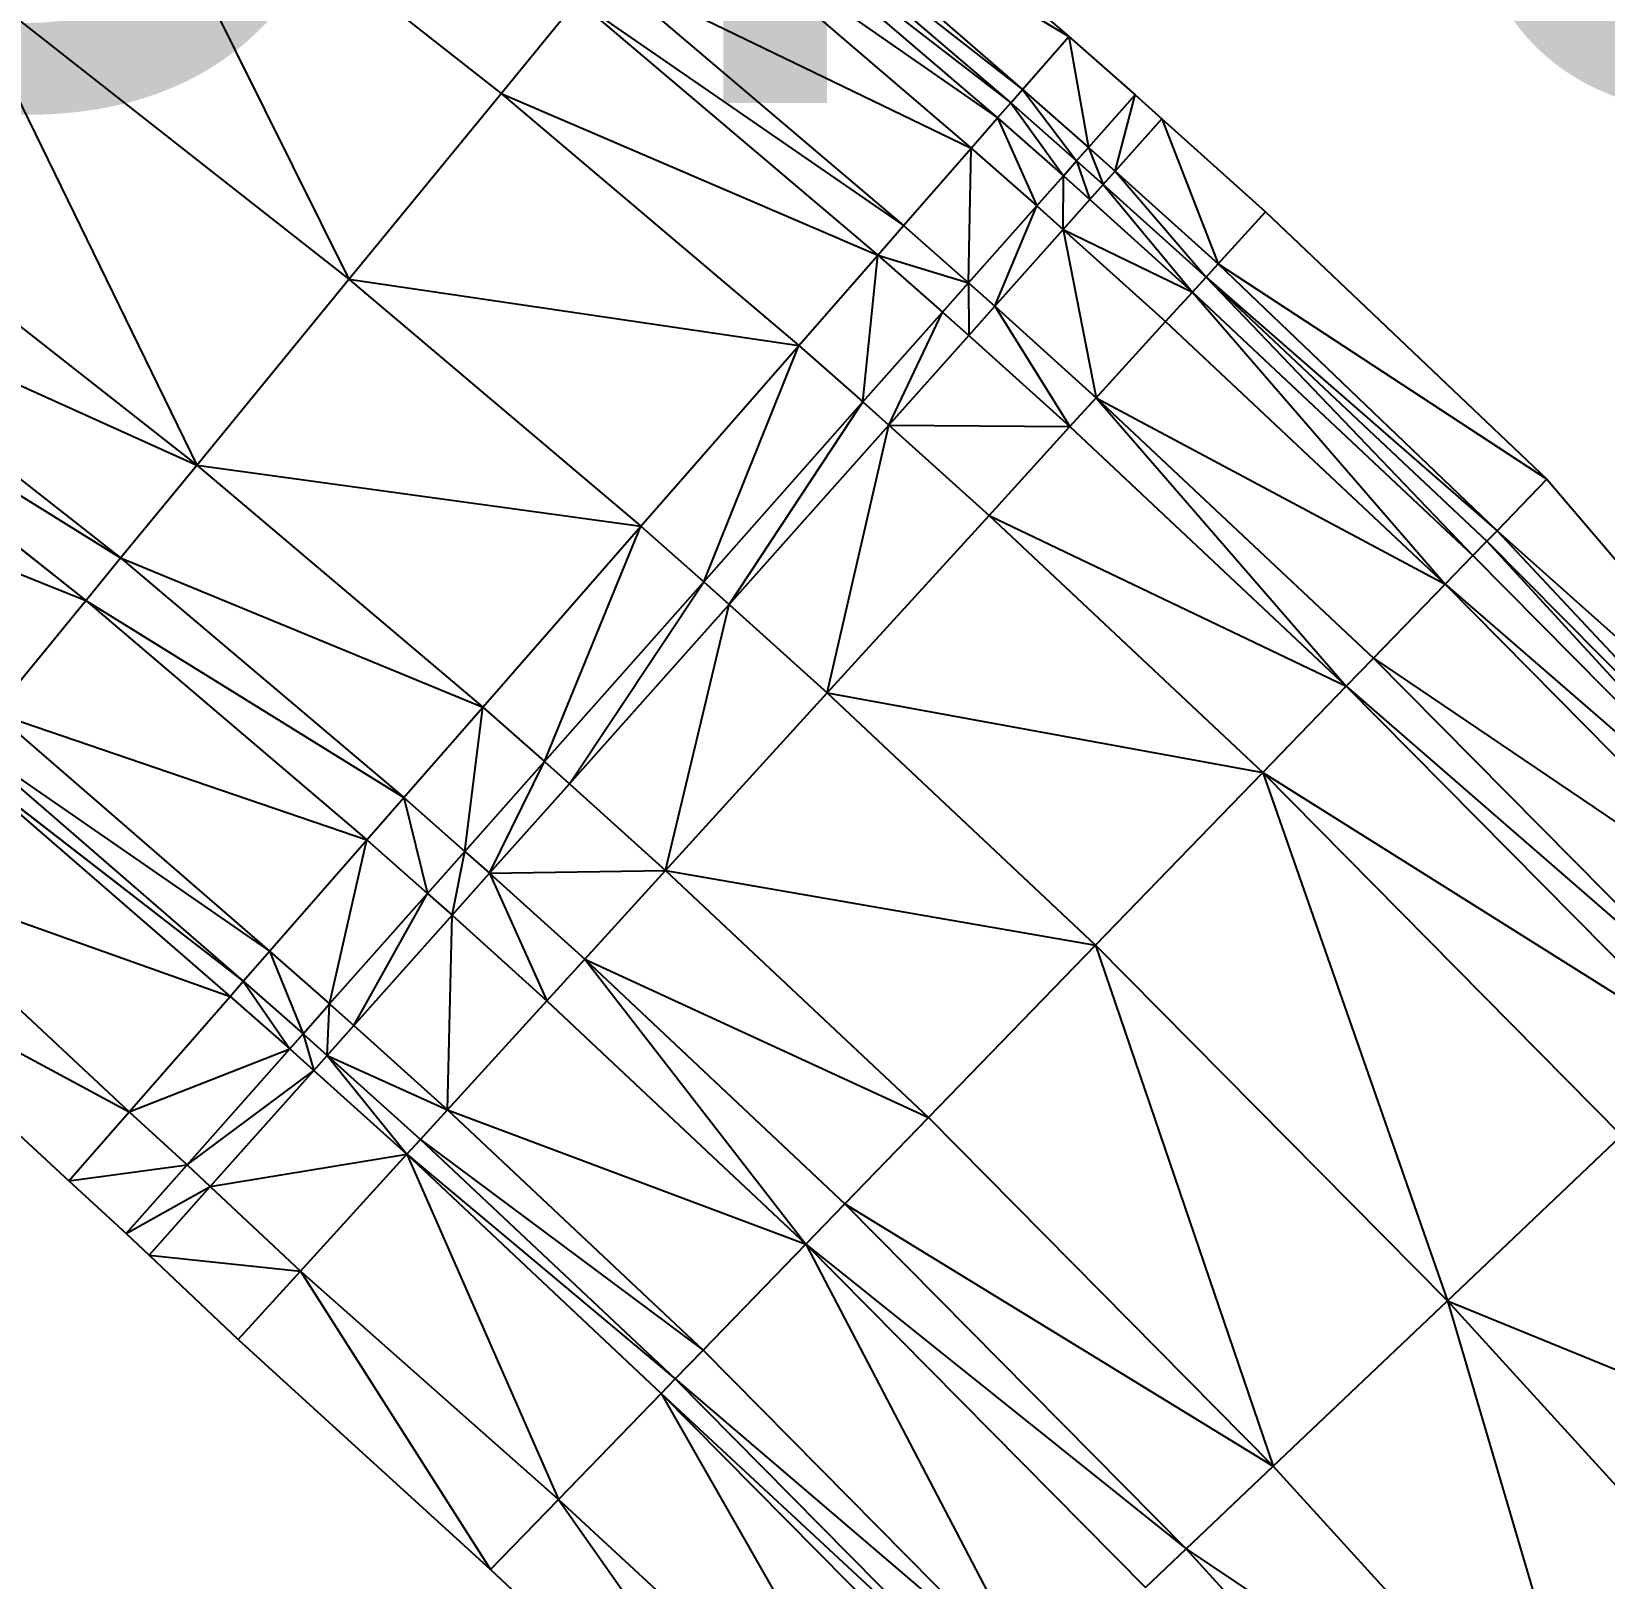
# Model space of a CAD drawing. Extents: x 2195426 to 2196998, y 328445 to 330532.
# Drawn here: x 2195853.6 to 2195932.2, y 329415 to 329492.2 of the extents above; entities that cross this region are included whole.
import ezdxf

# ---------------------------------------------------------------- set-up
doc = ezdxf.new("R2010")
doc.units = 0
for name, color, linetype in [('LS-TIN-BOTTOM', 1, 'CONTINUOUS'), ('LS-TIN-TOP', 3, 'CONTINUOUS'), ('LS-VOLUME-LABEL', 7, 'CONTINUOUS')]:
    doc.layers.add(name, color=color, linetype=linetype)

msp = doc.modelspace()

# ---------------------------------------------------------------- linework, layer by layer
at = {"layer": 'LS-TIN-BOTTOM'}
for p, q in [((2195890.1876, 329505.1431, 1197.5635), (2195905.45, 329491.9939, 1197.9905)), ((2195857.0284, 329504.8955, 1195.5928), (2195869.4791, 329479.8677, 1195.8641)), ((2195857.0284, 329504.8955, 1195.5928), (2195877.0843, 329489.1501, 1196.2483)), ((2195887.9923, 329502.4637, 1195.4851), (2195903.1413, 329489.3523, 1195.8856)), ((2195887.9923, 329502.4637, 1195.4851), (2195905.45, 329491.9939, 1197.9905)), ((2195887.351, 329501.681, 1194.2709), (2195902.553, 329488.6792, 1194.8129)), ((2195887.351, 329501.681, 1194.2709), (2195903.1413, 329489.3523, 1195.8856)), ((2195886.7172, 329500.9075, 1194.2709), (2195901.895, 329487.9263, 1194.8129)), ((2195886.7172, 329500.9075, 1194.2709), (2195902.553, 329488.6792, 1194.8129)), ((2195885.4497, 329499.3604, 1194.8709), (2195900.5788, 329486.4204, 1195.4129)), ((2195885.4497, 329499.3604, 1194.8709), (2195901.895, 329487.9263, 1194.8129)), ((2195849.8164, 329495.3043, 1195.2617), (2195861.874, 329470.5854, 1195.4799)), ((2195849.8164, 329495.3043, 1195.2617), (2195869.4791, 329479.8677, 1195.8641)), ((2195882.143, 329495.3244, 1195.9039), (2195897.1948, 329482.5485, 1196.4308)), ((2195882.143, 329495.3244, 1195.9039), (2195900.5788, 329486.4204, 1195.4129)), ((2195877.0843, 329489.1501, 1196.2483), (2195880.8869, 329493.7913, 1196.2963)), ((2195880.8869, 329493.7913, 1196.2963), (2195895.9096, 329481.0779, 1196.8175)), ((2195880.8869, 329493.7913, 1196.2963), (2195897.1948, 329482.5485, 1196.4308)), ((2195903.1413, 329489.3523, 1195.8856), (2195905.45, 329491.9939, 1197.9905)), ((2195905.45, 329491.9939, 1197.9905), (2195906.4408, 329486.4523, 1195.9902)), ((2195905.45, 329491.9939, 1197.9905), (2195908.7685, 329489.0783, 1198.0957)), ((2195902.553, 329488.6792, 1194.8129), (2195903.1413, 329489.3523, 1195.8856)), ((2195903.1413, 329489.3523, 1195.8856), (2195905.8459, 329485.781, 1194.9138)), ((2195903.1413, 329489.3523, 1195.8856), (2195906.4408, 329486.4523, 1195.9902)), ((2195869.4791, 329479.8677, 1195.8641), (2195877.0843, 329489.1501, 1196.2483)), ((2195877.0843, 329489.1501, 1196.2483), (2195891.9612, 329476.5602, 1196.7493)), ((2195877.0843, 329489.1501, 1196.2483), (2195895.9096, 329481.0779, 1196.8175)), ((2195901.895, 329487.9263, 1194.8129), (2195902.553, 329488.6792, 1194.8129)), ((2195902.553, 329488.6792, 1194.8129), (2195905.1825, 329485.0327, 1194.9138)), ((2195902.553, 329488.6792, 1194.8129), (2195905.8459, 329485.781, 1194.9138)), ((2195906.4408, 329486.4523, 1195.9902), (2195908.7685, 329489.0783, 1198.0957)), ((2195907.7754, 329485.2684, 1196.0334), (2195908.7685, 329489.0783, 1198.0957)), ((2195908.7685, 329489.0783, 1198.0957), (2195910.1107, 329487.8881, 1198.1391)), ((2195900.5788, 329486.4204, 1195.4129), (2195901.895, 329487.9263, 1194.8129)), ((2195901.895, 329487.9263, 1194.8129), (2195903.8559, 329483.536, 1195.5138)), ((2195901.895, 329487.9263, 1194.8129), (2195905.1825, 329485.0327, 1194.9138)), ((2195907.7754, 329485.2684, 1196.0334), (2195910.1107, 329487.8881, 1198.1391)), ((2195910.1107, 329487.8881, 1198.1391), (2195912.925, 329480.6404, 1196.2047)), ((2195910.1107, 329487.8881, 1198.1391), (2195915.2899, 329483.2353, 1198.3112)), ((2195897.1948, 329482.5485, 1196.4308), (2195900.5788, 329486.4204, 1195.4129)), ((2195900.445, 329479.6878, 1196.5318), (2195900.5788, 329486.4204, 1195.4129)), ((2195900.5788, 329486.4204, 1195.4129), (2195903.8559, 329483.536, 1195.5138)), ((2195905.8459, 329485.781, 1194.9138), (2195906.4408, 329486.4523, 1195.9902)), ((2195906.4408, 329486.4523, 1195.9902), (2195907.1773, 329484.5975, 1194.9548)), ((2195906.4408, 329486.4523, 1195.9902), (2195907.7754, 329485.2684, 1196.0334)), ((2195842.6046, 329485.7133, 1194.9306), (2195861.874, 329470.5854, 1195.4799)), ((2195905.1825, 329485.0327, 1194.9138), (2195905.8459, 329485.781, 1194.9138)), ((2195905.8459, 329485.781, 1194.9138), (2195906.5119, 329483.8511, 1194.9548)), ((2195905.8459, 329485.781, 1194.9138), (2195907.1773, 329484.5975, 1194.9548)), ((2195903.8559, 329483.536, 1195.5138), (2195905.1825, 329485.0327, 1194.9138)), ((2195905.181, 329482.3581, 1195.5548), (2195905.1825, 329485.0327, 1194.9138)), ((2195905.1825, 329485.0327, 1194.9138), (2195906.5119, 329483.8511, 1194.9548)), ((2195906.5119, 329483.8511, 1194.9548), (2195907.1773, 329484.5975, 1194.9548)), ((2195907.1773, 329484.5975, 1194.9548), (2195907.7754, 329485.2684, 1196.0334)), ((2195907.1773, 329484.5975, 1194.9548), (2195911.6391, 329479.2295, 1195.114)), ((2195907.1773, 329484.5975, 1194.9548), (2195912.3127, 329479.9686, 1195.114)), ((2195907.7754, 329485.2684, 1196.0334), (2195912.3127, 329479.9686, 1195.114)), ((2195907.7754, 329485.2684, 1196.0334), (2195912.925, 329480.6404, 1196.2047)), ((2195905.181, 329482.3581, 1195.5548), (2195906.5119, 329483.8511, 1194.9548)), ((2195906.5119, 329483.8511, 1194.9548), (2195911.6391, 329479.2295, 1195.114)), ((2195900.445, 329479.6878, 1196.5318), (2195903.8559, 329483.536, 1195.5138)), ((2195901.7592, 329478.5196, 1196.5728), (2195903.8559, 329483.536, 1195.5138)), ((2195903.8559, 329483.536, 1195.5138), (2195905.181, 329482.3581, 1195.5548)), ((2195912.925, 329480.6404, 1196.2047), (2195915.2899, 329483.2353, 1198.3112)), ((2195915.2899, 329483.2353, 1198.3112), (2195929.3402, 329469.8722, 1198.5627)), ((2195895.9096, 329481.0779, 1196.8175), (2195897.1948, 329482.5485, 1196.4308)), ((2195897.1948, 329482.5485, 1196.4308), (2195900.445, 329479.6878, 1196.5318)), ((2195901.7592, 329478.5196, 1196.5728), (2195905.181, 329482.3581, 1195.5548)), ((2195905.181, 329482.3581, 1195.5548), (2195906.828, 329473.9507, 1196.7319)), ((2195905.181, 329482.3581, 1195.5548), (2195911.6391, 329479.2295, 1195.114)), ((2195905.181, 329482.3581, 1195.5548), (2195910.2919, 329477.7513, 1195.714)), ((2195838.9987, 329480.9178, 1194.6205), (2195858.0715, 329465.9442, 1195.1431)), ((2195838.9987, 329480.9178, 1194.6205), (2195861.874, 329470.5854, 1195.4799)), ((2195891.9612, 329476.5602, 1196.7493), (2195895.9096, 329481.0779, 1196.8175)), ((2195895.1696, 329473.7362, 1196.8503), (2195895.9096, 329481.0779, 1196.8175)), ((2195895.9096, 329481.0779, 1196.8175), (2195899.1495, 329478.2263, 1196.9185)), ((2195895.9096, 329481.0779, 1196.8175), (2195900.445, 329479.6878, 1196.5318)), ((2195912.3127, 329479.9686, 1195.114), (2195912.925, 329480.6404, 1196.2047)), ((2195912.925, 329480.6404, 1196.2047), (2195926.8539, 329467.3068, 1196.4192)), ((2195912.925, 329480.6404, 1196.2047), (2195929.3402, 329469.8722, 1198.5627)), ((2195861.874, 329470.5854, 1195.4799), (2195869.4791, 329479.8677, 1195.8641)), ((2195869.4791, 329479.8677, 1195.8641), (2195884.0643, 329467.5246, 1196.3245)), ((2195869.4791, 329479.8677, 1195.8641), (2195891.9612, 329476.5602, 1196.7493)), ((2195911.6391, 329479.2295, 1195.114), (2195912.3127, 329479.9686, 1195.114)), ((2195912.3127, 329479.9686, 1195.114), (2195925.6482, 329466.0628, 1195.5402)), ((2195912.3127, 329479.9686, 1195.114), (2195926.8539, 329467.3068, 1196.4192)), ((2195912.3127, 329479.9686, 1195.114), (2195926.3442, 329466.7809, 1195.5402)), ((2195899.1495, 329478.2263, 1196.9185), (2195900.445, 329479.6878, 1196.5318)), ((2195900.445, 329479.6878, 1196.5318), (2195900.4595, 329477.0618, 1196.9595)), ((2195900.445, 329479.6878, 1196.5318), (2195901.7592, 329478.5196, 1196.5728)), ((2195910.2919, 329477.7513, 1195.714), (2195911.6391, 329479.2295, 1195.114)), ((2195911.6391, 329479.2295, 1195.114), (2195924.2563, 329464.6266, 1196.1402)), ((2195911.6391, 329479.2295, 1195.114), (2195925.6482, 329466.0628, 1195.5402)), ((2195837.3904, 329478.7789, 1194.0912), (2195856.3303, 329463.8191, 1194.5998)), ((2195837.3904, 329478.7789, 1194.0912), (2195858.0715, 329465.9442, 1195.1431)), ((2195900.4595, 329477.0618, 1196.9595), (2195901.7592, 329478.5196, 1196.5728)), ((2195901.7592, 329478.5196, 1196.5728), (2195905.5124, 329472.5073, 1197.1186)), ((2195901.7592, 329478.5196, 1196.5728), (2195906.828, 329473.9507, 1196.7319)), ((2195895.1696, 329473.7362, 1196.8503), (2195899.1495, 329478.2263, 1196.9185)), ((2195896.467, 329472.583, 1196.8913), (2195899.1495, 329478.2263, 1196.9185)), ((2195899.1495, 329478.2263, 1196.9185), (2195900.4595, 329477.0618, 1196.9595)), ((2195906.828, 329473.9507, 1196.7319), (2195910.2919, 329477.7513, 1195.714)), ((2195910.2919, 329477.7513, 1195.714), (2195924.2563, 329464.6266, 1196.1402)), ((2195896.467, 329472.583, 1196.8913), (2195900.4595, 329477.0618, 1196.9595)), ((2195900.4595, 329477.0618, 1196.9595), (2195905.5124, 329472.5073, 1197.1186)), ((2195884.0643, 329467.5246, 1196.3245), (2195891.9612, 329476.5602, 1196.7493)), ((2195887.2098, 329464.756, 1196.4255), (2195891.9612, 329476.5602, 1196.7493)), ((2195891.9612, 329476.5602, 1196.7493), (2195895.1696, 329473.7362, 1196.8503)), ((2195887.2098, 329464.756, 1196.4255), (2195895.1696, 329473.7362, 1196.8503)), ((2195888.4817, 329463.6254, 1196.4665), (2195895.1696, 329473.7362, 1196.8503)), ((2195895.1696, 329473.7362, 1196.8503), (2195896.467, 329472.583, 1196.8913)), ((2195905.5124, 329472.5073, 1197.1186), (2195906.828, 329473.9507, 1196.7319)), ((2195906.828, 329473.9507, 1196.7319), (2195919.3184, 329459.5315, 1197.5449)), ((2195906.828, 329473.9507, 1196.7319), (2195920.6776, 329460.9339, 1197.1582)), ((2195906.828, 329473.9507, 1196.7319), (2195924.2563, 329464.6266, 1196.1402)), ((2195833.1582, 329473.1505, 1192.6969), (2195856.3303, 329463.8191, 1194.5998)), ((2195888.4817, 329463.6254, 1196.4665), (2195896.467, 329472.583, 1196.8913)), ((2195893.3874, 329459.2036, 1196.6256), (2195896.467, 329472.583, 1196.8913)), ((2195896.467, 329472.583, 1196.8913), (2195901.4707, 329468.0727, 1197.0504)), ((2195896.467, 329472.583, 1196.8913), (2195905.5124, 329472.5073, 1197.1186)), ((2195901.4707, 329468.0727, 1197.0504), (2195905.5124, 329472.5073, 1197.1186)), ((2195905.5124, 329472.5073, 1197.1186), (2195919.3184, 329459.5315, 1197.5449)), ((2195858.0715, 329465.9442, 1195.1431), (2195861.874, 329470.5854, 1195.4799)), ((2195861.874, 329470.5854, 1195.4799), (2195876.1675, 329458.4892, 1195.8997)), ((2195861.874, 329470.5854, 1195.4799), (2195884.0643, 329467.5246, 1196.3245)), ((2195926.8539, 329467.3068, 1196.4192), (2195929.3402, 329469.8722, 1198.5627)), ((2195929.3402, 329469.8722, 1198.5627), (2195946.4633, 329449.8055, 1197.4807)), ((2195893.3874, 329459.2036, 1196.6256), (2195901.4707, 329468.0727, 1197.0504)), ((2195901.4707, 329468.0727, 1197.0504), (2195915.1427, 329455.2229, 1197.4767)), ((2195901.4707, 329468.0727, 1197.0504), (2195919.3184, 329459.5315, 1197.5449)), ((2195876.1675, 329458.4892, 1195.8997), (2195884.0643, 329467.5246, 1196.3245)), ((2195879.2502, 329455.776, 1196.0007), (2195884.0643, 329467.5246, 1196.3245)), ((2195884.0643, 329467.5246, 1196.3245), (2195887.2098, 329464.756, 1196.4255)), ((2195926.3442, 329466.7809, 1195.5402), (2195926.8539, 329467.3068, 1196.4192)), ((2195926.8539, 329467.3068, 1196.4192), (2195944.7523, 329448.1813, 1196.0652)), ((2195926.8539, 329467.3068, 1196.4192), (2195946.4633, 329449.8055, 1197.4807)), ((2195925.6482, 329466.0628, 1195.5402), (2195926.3442, 329466.7809, 1195.5402)), ((2195926.3442, 329466.7809, 1195.5402), (2195944.027, 329447.4928, 1196.0652)), ((2195926.3442, 329466.7809, 1195.5402), (2195944.7523, 329448.1813, 1196.0652)), ((2195856.3303, 329463.8191, 1194.5998), (2195858.0715, 329465.9442, 1195.1431)), ((2195858.0715, 329465.9442, 1195.1431), (2195872.2191, 329453.9714, 1195.5424)), ((2195858.0715, 329465.9442, 1195.1431), (2195876.1675, 329458.4892, 1195.8997)), ((2195924.2563, 329464.6266, 1196.1402), (2195925.6482, 329466.0628, 1195.5402)), ((2195925.6482, 329466.0628, 1195.5402), (2195944.027, 329447.4928, 1196.0652)), ((2195879.2502, 329455.776, 1196.0007), (2195887.2098, 329464.756, 1196.4255)), ((2195880.4966, 329454.668, 1196.0417), (2195887.2098, 329464.756, 1196.4255)), ((2195887.2098, 329464.756, 1196.4255), (2195888.4817, 329463.6254, 1196.4665)), ((2195920.6776, 329460.9339, 1197.1582), (2195924.2563, 329464.6266, 1196.1402)), ((2195924.2563, 329464.6266, 1196.1402), (2195942.5765, 329446.1158, 1196.6652)), ((2195924.2563, 329464.6266, 1196.1402), (2195944.027, 329447.4928, 1196.0652)), ((2195851.7483, 329458.2266, 1193.1683), (2195856.3303, 329463.8191, 1194.5998)), ((2195856.3303, 329463.8191, 1194.5998), (2195870.3735, 329451.8597, 1194.988)), ((2195856.3303, 329463.8191, 1194.5998), (2195872.2191, 329453.9714, 1195.5424)), ((2195880.4966, 329454.668, 1196.0417), (2195888.4817, 329463.6254, 1196.4665)), ((2195885.3042, 329450.3346, 1196.2008), (2195888.4817, 329463.6254, 1196.4665)), ((2195888.4817, 329463.6254, 1196.4665), (2195893.3874, 329459.2036, 1196.6256)), ((2195919.3184, 329459.5315, 1197.5449), (2195920.6776, 329460.9339, 1197.1582)), ((2195920.6776, 329460.9339, 1197.1582), (2195938.8471, 329442.5755, 1197.6832)), ((2195920.6776, 329460.9339, 1197.1582), (2195942.5765, 329446.1158, 1196.6652)), ((2195915.1427, 329455.2229, 1197.4767), (2195919.3184, 329459.5315, 1197.5449)), ((2195919.3184, 329459.5315, 1197.5449), (2195937.4306, 329441.2308, 1198.0699)), ((2195919.3184, 329459.5315, 1197.5449), (2195938.8471, 329442.5755, 1197.6832)), ((2195885.3042, 329450.3346, 1196.2008), (2195893.3874, 329459.2036, 1196.6256)), ((2195893.3874, 329459.2036, 1196.6256), (2195906.7912, 329446.6057, 1197.0519)), ((2195893.3874, 329459.2036, 1196.6256), (2195915.1427, 329455.2229, 1197.4767)), ((2195851.7483, 329458.2266, 1193.1683), (2195865.5169, 329446.3028, 1193.5268)), ((2195851.7483, 329458.2266, 1193.1683), (2195870.3735, 329451.8597, 1194.988)), ((2195872.2191, 329453.9714, 1195.5424), (2195876.1675, 329458.4892, 1195.8997)), ((2195875.2703, 329451.2859, 1195.6434), (2195876.1675, 329458.4892, 1195.8997)), ((2195876.1675, 329458.4892, 1195.8997), (2195879.2502, 329455.776, 1196.0007)), ((2195850.4808, 329456.6795, 1192.5683), (2195864.2007, 329444.7969, 1192.9268)), ((2195850.4808, 329456.6795, 1192.5683), (2195865.5169, 329446.3028, 1193.5268)), ((2195849.8471, 329455.906, 1192.5683), (2195863.5427, 329444.0439, 1192.9268)), ((2195849.8471, 329455.906, 1192.5683), (2195864.2007, 329444.7969, 1192.9268)), ((2195875.2703, 329451.2859, 1195.6434), (2195879.2502, 329455.776, 1196.0007)), ((2195876.504, 329450.1893, 1195.6844), (2195879.2502, 329455.776, 1196.0007)), ((2195879.2502, 329455.776, 1196.0007), (2195880.4966, 329454.668, 1196.0417)), ((2195906.7912, 329446.6057, 1197.0519), (2195915.1427, 329455.2229, 1197.4767)), ((2195915.1427, 329455.2229, 1197.4767), (2195924.3759, 329428.8381, 1197.5768)), ((2195915.1427, 329455.2229, 1197.4767), (2195937.4306, 329441.2308, 1198.0699)), ((2195915.1427, 329455.2229, 1197.4767), (2195933.0791, 329437.1, 1198.0016)), ((2195870.3735, 329451.8597, 1194.988), (2195872.2191, 329453.9714, 1195.5424)), ((2195872.2191, 329453.9714, 1195.5424), (2195873.41, 329449.1872, 1195.089)), ((2195872.2191, 329453.9714, 1195.5424), (2195875.2703, 329451.2859, 1195.6434)), ((2195876.504, 329450.1893, 1195.6844), (2195880.4966, 329454.668, 1196.0417)), ((2195880.4966, 329454.668, 1196.0417), (2195885.3042, 329450.3346, 1196.2008)), ((2195865.5169, 329446.3028, 1193.5268), (2195870.3735, 329451.8597, 1194.988)), ((2195868.5147, 329443.6643, 1193.6277), (2195870.3735, 329451.8597, 1194.988)), ((2195870.3735, 329451.8597, 1194.988), (2195873.41, 329449.1872, 1195.089)), ((2195873.41, 329449.1872, 1195.089), (2195875.2703, 329451.2859, 1195.6434)), ((2195874.6378, 329448.0958, 1195.13), (2195875.2703, 329451.2859, 1195.6434)), ((2195875.2703, 329451.2859, 1195.6434), (2195876.504, 329450.1893, 1195.6844)), ((2195845.4001, 329450.4783, 1200.9885), (2195858.5073, 329438.2825, 1202.1088)), ((2195845.4001, 329450.4783, 1200.9885), (2195863.5427, 329444.0439, 1192.9268)), ((2195874.6378, 329448.0958, 1195.13), (2195876.504, 329450.1893, 1195.6844)), ((2195876.504, 329450.1893, 1195.6844), (2195885.3042, 329450.3346, 1196.2008)), ((2195876.504, 329450.1893, 1195.6844), (2195879.3734, 329443.8272, 1195.2891)), ((2195876.504, 329450.1893, 1195.6844), (2195881.2625, 329445.9, 1195.8435)), ((2195881.2625, 329445.9, 1195.8435), (2195885.3042, 329450.3346, 1196.2008)), ((2195885.3042, 329450.3346, 1196.2008), (2195898.4399, 329437.9887, 1196.6271)), ((2195885.3042, 329450.3346, 1196.2008), (2195906.7912, 329446.6057, 1197.0519)), ((2195868.5147, 329443.6643, 1193.6277), (2195873.41, 329449.1872, 1195.089)), ((2195869.7268, 329442.5868, 1193.6687), (2195873.41, 329449.1872, 1195.089)), ((2195873.41, 329449.1872, 1195.089), (2195874.6378, 329448.0958, 1195.13)), ((2195869.7268, 329442.5868, 1193.6687), (2195874.6378, 329448.0958, 1195.13)), ((2195874.402, 329438.3726, 1193.8279), (2195874.6378, 329448.0958, 1195.13)), ((2195874.6378, 329448.0958, 1195.13), (2195879.3734, 329443.8272, 1195.2891)), ((2195842.4531, 329446.8814, 1203.7785), (2195855.4885, 329434.8284, 1204.8612)), ((2195842.4531, 329446.8814, 1203.7785), (2195858.5073, 329438.2825, 1202.1088)), ((2195864.2007, 329444.7969, 1192.9268), (2195865.5169, 329446.3028, 1193.5268)), ((2195865.5169, 329446.3028, 1193.5268), (2195867.188, 329442.1676, 1193.0277)), ((2195865.5169, 329446.3028, 1193.5268), (2195868.5147, 329443.6643, 1193.6277)), ((2195898.4399, 329437.9887, 1196.6271), (2195906.7912, 329446.6057, 1197.0519)), ((2195906.7912, 329446.6057, 1197.0519), (2195915.673, 329420.5764, 1197.152)), ((2195906.7912, 329446.6057, 1197.0519), (2195924.3759, 329428.8381, 1197.5768)), ((2195879.3734, 329443.8272, 1195.2891), (2195881.2625, 329445.9, 1195.8435)), ((2195881.2625, 329445.9, 1195.8435), (2195892.3125, 329431.6662, 1195.7154)), ((2195881.2625, 329445.9, 1195.8435), (2195898.4399, 329437.9887, 1196.6271)), ((2195881.2625, 329445.9, 1195.8435), (2195894.2643, 329433.6801, 1196.2698)), ((2195863.5427, 329444.0439, 1192.9268), (2195864.2007, 329444.7969, 1192.9268)), ((2195864.2007, 329444.7969, 1192.9268), (2195866.5247, 329441.4192, 1193.0277)), ((2195864.2007, 329444.7969, 1192.9268), (2195867.188, 329442.1676, 1193.0277)), ((2195858.5073, 329438.2825, 1202.1088), (2195863.5427, 329444.0439, 1192.9268)), ((2195863.5427, 329444.0439, 1192.9268), (2195866.5247, 329441.4192, 1193.0277)), ((2195874.402, 329438.3726, 1193.8279), (2195879.3734, 329443.8272, 1195.2891)), ((2195879.3734, 329443.8272, 1195.2891), (2195892.3125, 329431.6662, 1195.7154)), ((2195867.188, 329442.1676, 1193.0277), (2195868.5147, 329443.6643, 1193.6277)), ((2195868.3959, 329441.0939, 1193.0687), (2195868.5147, 329443.6643, 1193.6277)), ((2195868.5147, 329443.6643, 1193.6277), (2195869.7268, 329442.5868, 1193.6687)), ((2195866.5247, 329441.4192, 1193.0277), (2195867.188, 329442.1676, 1193.0277)), ((2195867.188, 329442.1676, 1193.0277), (2195867.7305, 329440.3474, 1193.0687)), ((2195867.188, 329442.1676, 1193.0277), (2195868.3959, 329441.0939, 1193.0687)), ((2195868.3959, 329441.0939, 1193.0687), (2195869.7268, 329442.5868, 1193.6687)), ((2195869.7268, 329442.5868, 1193.6687), (2195874.402, 329438.3726, 1193.8279)), ((2195858.5073, 329438.2825, 1202.1088), (2195866.5247, 329441.4192, 1193.0277)), ((2195861.391, 329435.6274, 1202.3152), (2195866.5247, 329441.4192, 1193.0277)), ((2195866.5247, 329441.4192, 1193.0277), (2195867.7305, 329440.3474, 1193.0687)), ((2195867.7305, 329440.3474, 1193.0687), (2195868.3959, 329441.0939, 1193.0687)), ((2195868.3959, 329441.0939, 1193.0687), (2195872.3812, 329436.1554, 1193.2279)), ((2195868.3959, 329441.0939, 1193.0687), (2195873.0548, 329436.8945, 1193.2279)), ((2195868.3959, 329441.0939, 1193.0687), (2195874.402, 329438.3726, 1193.8279)), ((2195861.391, 329435.6274, 1202.3152), (2195867.7305, 329440.3474, 1193.0687)), ((2195862.5563, 329434.5431, 1202.3996), (2195867.7305, 329440.3474, 1193.0687)), ((2195867.7305, 329440.3474, 1193.0687), (2195872.3812, 329436.1554, 1193.2279)), ((2195855.4885, 329434.8284, 1204.8612), (2195858.5073, 329438.2825, 1202.1088)), ((2195858.5073, 329438.2825, 1202.1088), (2195861.391, 329435.6274, 1202.3152)), ((2195873.0548, 329436.8945, 1193.2279), (2195874.402, 329438.3726, 1193.8279)), ((2195874.402, 329438.3726, 1193.8279), (2195887.1762, 329426.3666, 1194.2541)), ((2195874.402, 329438.3726, 1193.8279), (2195892.3125, 329431.6662, 1195.7154)), ((2195894.2643, 329433.6801, 1196.2698), (2195898.4399, 329437.9887, 1196.6271)), ((2195898.4399, 329437.9887, 1196.6271), (2195915.673, 329420.5764, 1197.152)), ((2195872.3812, 329436.1554, 1193.2279), (2195873.0548, 329436.8945, 1193.2279)), ((2195873.0548, 329436.8945, 1193.2279), (2195885.7843, 329424.9304, 1193.6541)), ((2195873.0548, 329436.8945, 1193.2279), (2195887.1762, 329426.3666, 1194.2541)), ((2195924.3759, 329428.8381, 1197.5768), (2195933.0791, 329437.1, 1198.0016)), ((2195862.5563, 329434.5431, 1202.3996), (2195872.3812, 329436.1554, 1193.2279)), ((2195867.0602, 329430.3171, 1202.707), (2195872.3812, 329436.1554, 1193.2279)), ((2195872.3812, 329436.1554, 1193.2279), (2195879.952, 329418.9125, 1202.5106)), ((2195872.3812, 329436.1554, 1193.2279), (2195885.0884, 329424.2123, 1193.6541)), ((2195872.3812, 329436.1554, 1193.2279), (2195885.7843, 329424.9304, 1193.6541)), ((2195855.4885, 329434.8284, 1204.8612), (2195861.391, 329435.6274, 1202.3152)), ((2195858.3502, 329432.1968, 1205.0657), (2195861.391, 329435.6274, 1202.3152)), ((2195861.391, 329435.6274, 1202.3152), (2195862.5563, 329434.5431, 1202.3996)), ((2195855.4885, 329434.8284, 1204.8612), (2195858.3502, 329432.1968, 1205.0657)), ((2195858.3502, 329432.1968, 1205.0657), (2195862.5563, 329434.5431, 1202.3996)), ((2195859.5066, 329431.1222, 1205.1494), (2195862.5563, 329434.5431, 1202.3996)), ((2195862.5563, 329434.5431, 1202.3996), (2195867.0602, 329430.3171, 1202.707)), ((2195892.3125, 329431.6662, 1195.7154), (2195894.2643, 329433.6801, 1196.2698)), ((2195894.2643, 329433.6801, 1196.2698), (2195911.3214, 329416.4456, 1196.7948)), ((2195894.2643, 329433.6801, 1196.2698), (2195915.673, 329420.5764, 1197.152)), ((2195858.3502, 329432.1968, 1205.0657), (2195859.5066, 329431.1222, 1205.1494)), ((2195859.5066, 329431.1222, 1205.1494), (2195867.0602, 329430.3171, 1202.707)), ((2195859.5066, 329431.1222, 1205.1494), (2195863.948, 329426.9024, 1205.4791)), ((2195887.1762, 329426.3666, 1194.2541), (2195892.3125, 329431.6662, 1195.7154)), ((2195892.3125, 329431.6662, 1195.7154), (2195903.9349, 329409.4336, 1194.7791)), ((2195892.3125, 329431.6662, 1195.7154), (2195909.2874, 329414.5147, 1196.2403)), ((2195892.3125, 329431.6662, 1195.7154), (2195911.3214, 329416.4456, 1196.7948)), ((2195863.948, 329426.9024, 1205.4791), (2195867.0602, 329430.3171, 1202.707)), ((2195867.0602, 329430.3171, 1202.707), (2195876.5548, 329415.4072, 1205.4395)), ((2195867.0602, 329430.3171, 1202.707), (2195879.952, 329418.9125, 1202.5106)), ((2195915.673, 329420.5764, 1197.152), (2195924.3759, 329428.8381, 1197.5768)), ((2195924.3759, 329428.8381, 1197.5768), (2195932.1657, 329402.4615, 1197.6144)), ((2195924.3759, 329428.8381, 1197.5768), (2195950.245, 329418.2456, 1198.464)), ((2195924.3759, 329428.8381, 1197.5768), (2195941.2053, 329410.3535, 1198.0392)), ((2195863.948, 329426.9024, 1205.4791), (2195876.5548, 329415.4072, 1205.4395)), ((2195885.7843, 329424.9304, 1193.6541), (2195887.1762, 329426.3666, 1194.2541)), ((2195887.1762, 329426.3666, 1194.2541), (2195903.9349, 329409.4336, 1194.7791)), ((2195885.0884, 329424.2123, 1193.6541), (2195885.7843, 329424.9304, 1193.6541)), ((2195885.7843, 329424.9304, 1193.6541), (2195902.4844, 329408.0566, 1194.1791)), ((2195885.7843, 329424.9304, 1193.6541), (2195903.9349, 329409.4336, 1194.7791)), ((2195879.952, 329418.9125, 1202.5106), (2195885.0884, 329424.2123, 1193.6541)), ((2195885.0884, 329424.2123, 1193.6541), (2195897.1749, 329403.0164, 1201.7641)), ((2195885.0884, 329424.2123, 1193.6541), (2195901.7591, 329407.3682, 1194.1791)), ((2195885.0884, 329424.2123, 1193.6541), (2195902.4844, 329408.0566, 1194.1791)), ((2195911.3214, 329416.4456, 1196.7948), (2195915.673, 329420.5764, 1197.152)), ((2195915.673, 329420.5764, 1197.152), (2195932.1657, 329402.4615, 1197.6144)), ((2195876.5548, 329415.4072, 1205.4395), (2195879.952, 329418.9125, 1202.5106)), ((2195879.952, 329418.9125, 1202.5106), (2195893.5632, 329399.5878, 1204.7521)), ((2195879.952, 329418.9125, 1202.5106), (2195897.1749, 329403.0164, 1201.7641)), ((2195909.2874, 329414.5147, 1196.2403), (2195911.3214, 329416.4456, 1196.7948)), ((2195911.3214, 329416.4456, 1196.7948), (2195927.6459, 329398.5154, 1197.2571)), ((2195911.3214, 329416.4456, 1196.7948), (2195932.1657, 329402.4615, 1197.6144)), ((2195876.5548, 329415.4072, 1205.4395), (2195893.5632, 329399.5878, 1204.7521))]:
    msp.add_line(p, q, dxfattribs=at)
at = {"layer": 'LS-TIN-TOP'}
for p, q in [((2195890.187555, 329505.143147, 1202.096566), (2195905.449973, 329491.993909, 1202.808283)), ((2195857.028375, 329504.895462, 1198.812152), (2195869.479109, 329479.867691, 1199.264226)), ((2195857.028375, 329504.895462, 1198.812152), (2195877.0843, 329489.15012, 1199.904589)), ((2195887.992258, 329502.463702, 1198.632644), (2195903.141277, 329489.352318, 1199.299996)), ((2195887.992258, 329502.463702, 1198.632644), (2195905.449973, 329491.993909, 1202.808283)), ((2195887.350994, 329501.681015, 1196.608964), (2195902.553023, 329488.679243, 1197.512179)), ((2195887.350994, 329501.681015, 1196.608964), (2195903.141277, 329489.352318, 1199.299996)), ((2195886.717233, 329500.907485, 1196.608964), (2195901.894954, 329487.926285, 1197.512179)), ((2195886.717233, 329500.907485, 1196.608964), (2195902.553023, 329488.679243, 1197.512179)), ((2195885.449712, 329499.360427, 1197.608964), (2195900.578816, 329486.420371, 1198.512179)), ((2195885.449712, 329499.360427, 1197.608964), (2195901.894954, 329487.926285, 1197.512179)), ((2195849.816441, 329495.304299, 1198.26029), (2195861.874045, 329470.585418, 1198.623873)), ((2195849.816441, 329495.304299, 1198.26029), (2195869.479109, 329479.867691, 1199.264226)), ((2195882.142983, 329495.324437, 1199.330535), (2195897.19484, 329482.548454, 1200.208784)), ((2195882.142983, 329495.324437, 1199.330535), (2195900.578816, 329486.420371, 1198.512179)), ((2195877.0843, 329489.15012, 1199.904589), (2195880.886864, 329493.791295, 1199.984598)), ((2195880.886864, 329493.791295, 1199.984598), (2195895.909607, 329481.0779, 1200.853287)), ((2195880.886864, 329493.791295, 1199.984598), (2195897.19484, 329482.548454, 1200.208784)), ((2195903.141277, 329489.352318, 1199.299996), (2195905.449973, 329491.993909, 1202.808283)), ((2195905.449973, 329491.993909, 1202.808283), (2195906.440824, 329486.452269, 1199.474385)), ((2195905.449973, 329491.993909, 1202.808283), (2195908.76848, 329489.078312, 1202.983529)), ((2195902.553023, 329488.679243, 1197.512179), (2195903.141277, 329489.352318, 1199.299996)), ((2195903.141277, 329489.352318, 1199.299996), (2195905.845856, 329485.781031, 1197.680455)), ((2195903.141277, 329489.352318, 1199.299996), (2195906.440824, 329486.452269, 1199.474385)), ((2195869.479109, 329479.867691, 1199.264226), (2195877.0843, 329489.15012, 1199.904589)), ((2195877.0843, 329489.15012, 1199.904589), (2195891.961191, 329476.560156, 1200.739555)), ((2195877.0843, 329489.15012, 1199.904589), (2195895.909607, 329481.0779, 1200.853287)), ((2195901.894954, 329487.926285, 1197.512179), (2195902.553023, 329488.679243, 1197.512179)), ((2195902.553023, 329488.679243, 1197.512179), (2195905.182545, 329485.032688, 1197.680455)), ((2195902.553023, 329488.679243, 1197.512179), (2195905.845856, 329485.781031, 1197.680455)), ((2195906.440824, 329486.452269, 1199.474385), (2195908.76848, 329489.078312, 1202.983529)), ((2195907.775361, 329485.268414, 1199.546351), (2195908.76848, 329489.078312, 1202.983529)), ((2195908.76848, 329489.078312, 1202.983529), (2195910.110691, 329487.888109, 1203.055848)), ((2195900.578816, 329486.420371, 1198.512179), (2195901.894954, 329487.926285, 1197.512179)), ((2195901.894954, 329487.926285, 1197.512179), (2195903.855921, 329483.536001, 1198.680455)), ((2195901.894954, 329487.926285, 1197.512179), (2195905.182545, 329485.032688, 1197.680455)), ((2195907.775361, 329485.268414, 1199.546351), (2195910.110691, 329487.888109, 1203.055848)), ((2195910.110691, 329487.888109, 1203.055848), (2195912.924951, 329480.640384, 1199.831915)), ((2195910.110691, 329487.888109, 1203.055848), (2195915.289922, 329483.235254, 1203.342817)), ((2195897.19484, 329482.548454, 1200.208784), (2195900.578816, 329486.420371, 1198.512179)), ((2195900.444987, 329479.687813, 1200.37706), (2195900.578816, 329486.420371, 1198.512179)), ((2195900.578816, 329486.420371, 1198.512179), (2195903.855921, 329483.536001, 1198.680455)), ((2195905.845856, 329485.781031, 1197.680455), (2195906.440824, 329486.452269, 1199.474385)), ((2195906.440824, 329486.452269, 1199.474385), (2195907.177284, 329484.597512, 1197.748792)), ((2195906.440824, 329486.452269, 1199.474385), (2195907.775361, 329485.268414, 1199.546351)), ((2195842.604627, 329485.713296, 1197.708436), (2195861.874045, 329470.585418, 1198.623873)), ((2195905.182545, 329485.032688, 1197.680455), (2195905.845856, 329485.781031, 1197.680455)), ((2195905.845856, 329485.781031, 1197.680455), (2195906.511853, 329483.851053, 1197.748792)), ((2195905.845856, 329485.781031, 1197.680455), (2195907.177284, 329484.597512, 1197.748792)), ((2195903.855921, 329483.536001, 1198.680455), (2195905.182545, 329485.032688, 1197.680455)), ((2195905.180989, 329482.358136, 1198.748792), (2195905.182545, 329485.032688, 1197.680455)), ((2195905.182545, 329485.032688, 1197.680455), (2195906.511853, 329483.851053, 1197.748792)), ((2195906.511853, 329483.851053, 1197.748792), (2195907.177284, 329484.597512, 1197.748792)), ((2195907.177284, 329484.597512, 1197.748792), (2195907.775361, 329485.268414, 1199.546351)), ((2195907.177284, 329484.597512, 1197.748792), (2195911.639066, 329479.229499, 1198.014011)), ((2195907.177284, 329484.597512, 1197.748792), (2195912.312674, 329479.968588, 1198.014011)), ((2195907.775361, 329485.268414, 1199.546351), (2195912.312674, 329479.968588, 1198.014011)), ((2195907.775361, 329485.268414, 1199.546351), (2195912.924951, 329480.640384, 1199.831915)), ((2195905.180989, 329482.358136, 1198.748792), (2195906.511853, 329483.851053, 1197.748792)), ((2195906.511853, 329483.851053, 1197.748792), (2195911.639066, 329479.229499, 1198.014011)), ((2195900.444987, 329479.687813, 1200.37706), (2195903.855921, 329483.536001, 1198.680455)), ((2195901.759155, 329478.519637, 1200.445397), (2195903.855921, 329483.536001, 1198.680455)), ((2195903.855921, 329483.536001, 1198.680455), (2195905.180989, 329482.358136, 1198.748792)), ((2195912.924951, 329480.640384, 1199.831915), (2195915.289922, 329483.235254, 1203.342817)), ((2195915.289922, 329483.235254, 1203.342817), (2195929.340217, 329469.872225, 1203.761874)), ((2195895.909607, 329481.0779, 1200.853287), (2195897.19484, 329482.548454, 1200.208784)), ((2195897.19484, 329482.548454, 1200.208784), (2195900.444987, 329479.687813, 1200.37706)), ((2195901.759155, 329478.519637, 1200.445397), (2195905.180989, 329482.358136, 1198.748792)), ((2195905.180989, 329482.358136, 1198.748792), (2195906.827972, 329473.950719, 1200.710616)), ((2195905.180989, 329482.358136, 1198.748792), (2195911.639066, 329479.229499, 1198.014011)), ((2195905.180989, 329482.358136, 1198.748792), (2195910.29185, 329477.751321, 1199.014011)), ((2195838.99869, 329480.917754, 1197.191556), (2195858.071482, 329465.944243, 1198.062496)), ((2195838.99869, 329480.917754, 1197.191556), (2195861.874045, 329470.585418, 1198.623873)), ((2195891.961191, 329476.560156, 1200.739555), (2195895.909607, 329481.0779, 1200.853287)), ((2195895.169643, 329473.736212, 1200.907831), (2195895.909607, 329481.0779, 1200.853287)), ((2195895.909607, 329481.0779, 1200.853287), (2195899.149514, 329478.226271, 1201.021563)), ((2195895.909607, 329481.0779, 1200.853287), (2195900.444987, 329479.687813, 1200.37706)), ((2195912.312674, 329479.968588, 1198.014011), (2195912.924951, 329480.640384, 1199.831915)), ((2195912.924951, 329480.640384, 1199.831915), (2195926.853912, 329467.306805, 1200.189326)), ((2195912.924951, 329480.640384, 1199.831915), (2195929.340217, 329469.872225, 1203.761874)), ((2195861.874045, 329470.585418, 1198.623873), (2195869.479109, 329479.867691, 1199.264226)), ((2195869.479109, 329479.867691, 1199.264226), (2195884.064294, 329467.524592, 1200.031549)), ((2195869.479109, 329479.867691, 1199.264226), (2195891.961191, 329476.560156, 1200.739555)), ((2195911.639066, 329479.229499, 1198.014011), (2195912.312674, 329479.968588, 1198.014011)), ((2195912.312674, 329479.968588, 1198.014011), (2195925.648233, 329466.062762, 1198.724471)), ((2195912.312674, 329479.968588, 1198.014011), (2195926.853912, 329467.306805, 1200.189326)), ((2195912.312674, 329479.968588, 1198.014011), (2195926.34418, 329466.780854, 1198.724471)), ((2195899.149514, 329478.226271, 1201.021563), (2195900.444987, 329479.687813, 1200.37706)), ((2195900.444987, 329479.687813, 1200.37706), (2195900.459542, 329477.061775, 1201.0899)), ((2195900.444987, 329479.687813, 1200.37706), (2195901.759155, 329478.519637, 1200.445397)), ((2195910.29185, 329477.751321, 1199.014011), (2195911.639066, 329479.229499, 1198.014011)), ((2195911.639066, 329479.229499, 1198.014011), (2195924.256338, 329464.626576, 1199.724471)), ((2195911.639066, 329479.229499, 1198.014011), (2195925.648233, 329466.062762, 1198.724471)), ((2195837.390415, 329478.778907, 1196.309441), (2195856.330298, 329463.81906, 1197.157085)), ((2195837.390415, 329478.778907, 1196.309441), (2195858.071482, 329465.944243, 1198.062496)), ((2195900.459542, 329477.061775, 1201.0899), (2195901.759155, 329478.519637, 1200.445397)), ((2195901.759155, 329478.519637, 1200.445397), (2195905.512391, 329472.507251, 1201.355119)), ((2195901.759155, 329478.519637, 1200.445397), (2195906.827972, 329473.950719, 1200.710616)), ((2195895.169643, 329473.736212, 1200.907831), (2195899.149514, 329478.226271, 1201.021563)), ((2195896.466952, 329472.583022, 1200.976168), (2195899.149514, 329478.226271, 1201.021563)), ((2195899.149514, 329478.226271, 1201.021563), (2195900.459542, 329477.061775, 1201.0899)), ((2195906.827972, 329473.950719, 1200.710616), (2195910.29185, 329477.751321, 1199.014011)), ((2195910.29185, 329477.751321, 1199.014011), (2195924.256338, 329464.626576, 1199.724471)), ((2195896.466952, 329472.583022, 1200.976168), (2195900.459542, 329477.061775, 1201.0899)), ((2195900.459542, 329477.061775, 1201.0899), (2195905.512391, 329472.507251, 1201.355119)), ((2195884.064294, 329467.524592, 1200.031549), (2195891.961191, 329476.560156, 1200.739555)), ((2195887.209835, 329464.75602, 1200.199825), (2195891.961191, 329476.560156, 1200.739555)), ((2195891.961191, 329476.560156, 1200.739555), (2195895.169643, 329473.736212, 1200.907831)), ((2195887.209835, 329464.75602, 1200.199825), (2195895.169643, 329473.736212, 1200.907831)), ((2195888.481706, 329463.625441, 1200.268162), (2195895.169643, 329473.736212, 1200.907831)), ((2195895.169643, 329473.736212, 1200.907831), (2195896.466952, 329472.583022, 1200.976168)), ((2195905.512391, 329472.507251, 1201.355119), (2195906.827972, 329473.950719, 1200.710616)), ((2195906.827972, 329473.950719, 1200.710616), (2195919.318371, 329459.531482, 1202.065579)), ((2195906.827972, 329473.950719, 1200.710616), (2195920.677582, 329460.933944, 1201.421076)), ((2195906.827972, 329473.950719, 1200.710616), (2195924.256338, 329464.626576, 1199.724471)), ((2195833.158211, 329473.150491, 1193.985589), (2195856.330298, 329463.81906, 1197.157085)), ((2195888.481706, 329463.625441, 1200.268162), (2195896.466952, 329472.583022, 1200.976168)), ((2195893.387384, 329459.203574, 1200.533381), (2195896.466952, 329472.583022, 1200.976168)), ((2195896.466952, 329472.583022, 1200.976168), (2195901.470744, 329468.072716, 1201.241387)), ((2195896.466952, 329472.583022, 1200.976168), (2195905.512391, 329472.507251, 1201.355119)), ((2195901.470744, 329468.072716, 1201.241387), (2195905.512391, 329472.507251, 1201.355119)), ((2195905.512391, 329472.507251, 1201.355119), (2195919.318371, 329459.531482, 1202.065579)), ((2195858.071482, 329465.944243, 1198.062496), (2195861.874045, 329470.585418, 1198.623873)), ((2195861.874045, 329470.585418, 1198.623873), (2195876.167529, 329458.489178, 1199.323555)), ((2195861.874045, 329470.585418, 1198.623873), (2195884.064294, 329467.524592, 1200.031549)), ((2195926.853912, 329467.306805, 1200.189326), (2195929.340217, 329469.872225, 1203.761874)), ((2195929.340217, 329469.872225, 1203.761874), (2195946.463299, 329449.805514, 1201.958584)), ((2195893.387384, 329459.203574, 1200.533381), (2195901.470744, 329468.072716, 1201.241387)), ((2195901.470744, 329468.072716, 1201.241387), (2195915.142685, 329455.222926, 1201.951847)), ((2195901.470744, 329468.072716, 1201.241387), (2195919.318371, 329459.531482, 1202.065579)), ((2195876.167529, 329458.489178, 1199.323555), (2195884.064294, 329467.524592, 1200.031549)), ((2195879.250159, 329455.775977, 1199.491831), (2195884.064294, 329467.524592, 1200.031549)), ((2195884.064294, 329467.524592, 1200.031549), (2195887.209835, 329464.75602, 1200.199825)), ((2195926.34418, 329466.780854, 1198.724471), (2195926.853912, 329467.306805, 1200.189326)), ((2195926.853912, 329467.306805, 1200.189326), (2195944.752295, 329448.18127, 1199.599409)), ((2195926.853912, 329467.306805, 1200.189326), (2195946.463299, 329449.805514, 1201.958584)), ((2195925.648233, 329466.062762, 1198.724471), (2195926.34418, 329466.780854, 1198.724471)), ((2195926.34418, 329466.780854, 1198.724471), (2195944.02704, 329447.49279, 1199.599409)), ((2195926.34418, 329466.780854, 1198.724471), (2195944.752295, 329448.18127, 1199.599409)), ((2195856.330298, 329463.81906, 1197.157085), (2195858.071482, 329465.944243, 1198.062496)), ((2195858.071482, 329465.944243, 1198.062496), (2195872.219113, 329453.971434, 1198.72815)), ((2195858.071482, 329465.944243, 1198.062496), (2195876.167529, 329458.489178, 1199.323555)), ((2195924.256338, 329464.626576, 1199.724471), (2195925.648233, 329466.062762, 1198.724471)), ((2195925.648233, 329466.062762, 1198.724471), (2195944.02704, 329447.49279, 1199.599409)), ((2195879.250159, 329455.775977, 1199.491831), (2195887.209835, 329464.75602, 1200.199825)), ((2195880.496594, 329454.66801, 1199.560168), (2195887.209835, 329464.75602, 1200.199825)), ((2195887.209835, 329464.75602, 1200.199825), (2195888.481706, 329463.625441, 1200.268162)), ((2195920.677582, 329460.933944, 1201.421076), (2195924.256338, 329464.626576, 1199.724471)), ((2195924.256338, 329464.626576, 1199.724471), (2195942.576529, 329446.11583, 1200.599409)), ((2195924.256338, 329464.626576, 1199.724471), (2195944.02704, 329447.49279, 1199.599409)), ((2195851.748338, 329458.226602, 1194.77128), (2195856.330298, 329463.81906, 1197.157085)), ((2195856.330298, 329463.81906, 1197.157085), (2195870.37354, 329451.859743, 1197.804088)), ((2195856.330298, 329463.81906, 1197.157085), (2195872.219113, 329453.971434, 1198.72815)), ((2195880.496594, 329454.66801, 1199.560168), (2195888.481706, 329463.625441, 1200.268162)), ((2195885.304158, 329450.33458, 1199.825387), (2195888.481706, 329463.625441, 1200.268162)), ((2195888.481706, 329463.625441, 1200.268162), (2195893.387384, 329459.203574, 1200.533381)), ((2195919.318371, 329459.531482, 1202.065579), (2195920.677582, 329460.933944, 1201.421076)), ((2195920.677582, 329460.933944, 1201.421076), (2195938.847064, 329442.575475, 1202.296015)), ((2195920.677582, 329460.933944, 1201.421076), (2195942.576529, 329446.11583, 1200.599409)), ((2195915.142685, 329455.222926, 1201.951847), (2195919.318371, 329459.531482, 1202.065579)), ((2195919.318371, 329459.531482, 1202.065579), (2195937.430614, 329441.230847, 1202.940517)), ((2195919.318371, 329459.531482, 1202.065579), (2195938.847064, 329442.575475, 1202.296015)), ((2195885.304158, 329450.33458, 1199.825387), (2195893.387384, 329459.203574, 1200.533381)), ((2195893.387384, 329459.203574, 1200.533381), (2195906.791246, 329446.605743, 1201.243841)), ((2195893.387384, 329459.203574, 1200.533381), (2195915.142685, 329455.222926, 1201.951847)), ((2195851.748338, 329458.226602, 1194.77128), (2195865.516874, 329446.302787, 1195.368658)), ((2195851.748338, 329458.226602, 1194.77128), (2195870.37354, 329451.859743, 1197.804088)), ((2195872.219113, 329453.971434, 1198.72815), (2195876.167529, 329458.489178, 1199.323555)), ((2195875.270288, 329451.285919, 1198.896426), (2195876.167529, 329458.489178, 1199.323555)), ((2195876.167529, 329458.489178, 1199.323555), (2195879.250159, 329455.775977, 1199.491831)), ((2195850.480817, 329456.679544, 1193.77128), (2195864.200735, 329444.796872, 1194.368658)), ((2195850.480817, 329456.679544, 1193.77128), (2195865.516874, 329446.302787, 1195.368658)), ((2195849.847056, 329455.906014, 1193.77128), (2195863.542666, 329444.043915, 1194.368658)), ((2195849.847056, 329455.906014, 1193.77128), (2195864.200735, 329444.796872, 1194.368658)), ((2195875.270288, 329451.285919, 1198.896426), (2195879.250159, 329455.775977, 1199.491831)), ((2195876.504004, 329450.189257, 1198.964763), (2195879.250159, 329455.775977, 1199.491831)), ((2195879.250159, 329455.775977, 1199.491831), (2195880.496594, 329454.66801, 1199.560168)), ((2195906.791246, 329446.605743, 1201.243841), (2195915.142685, 329455.222926, 1201.951847)), ((2195915.142685, 329455.222926, 1201.951847), (2195924.375945, 329428.838139, 1202.11878)), ((2195915.142685, 329455.222926, 1201.951847), (2195937.430614, 329441.230847, 1202.940517)), ((2195915.142685, 329455.222926, 1201.951847), (2195933.079081, 329437.099968, 1202.826786)), ((2195870.37354, 329451.859743, 1197.804088), (2195872.219113, 329453.971434, 1198.72815)), ((2195872.219113, 329453.971434, 1198.72815), (2195873.410012, 329449.187169, 1197.972364)), ((2195872.219113, 329453.971434, 1198.72815), (2195875.270288, 329451.285919, 1198.896426)), ((2195876.504004, 329450.189257, 1198.964763), (2195880.496594, 329454.66801, 1199.560168)), ((2195880.496594, 329454.66801, 1199.560168), (2195885.304158, 329450.33458, 1199.825387)), ((2195865.516874, 329446.302787, 1195.368658), (2195870.37354, 329451.859743, 1197.804088)), ((2195868.514655, 329443.664267, 1195.536934), (2195870.37354, 329451.859743, 1197.804088)), ((2195870.37354, 329451.859743, 1197.804088), (2195873.410012, 329449.187169, 1197.972364)), ((2195873.410012, 329449.187169, 1197.972364), (2195875.270288, 329451.285919, 1198.896426)), ((2195874.637782, 329448.095793, 1198.040701), (2195875.270288, 329451.285919, 1198.896426)), ((2195875.270288, 329451.285919, 1198.896426), (2195876.504004, 329450.189257, 1198.964763)), ((2195845.400053, 329450.478276, 1207.804981), (2195858.507291, 329438.28248, 1209.672139)), ((2195845.400053, 329450.478276, 1207.804981), (2195863.542666, 329444.043915, 1194.368658)), ((2195874.637782, 329448.095793, 1198.040701), (2195876.504004, 329450.189257, 1198.964763)), ((2195876.504004, 329450.189257, 1198.964763), (2195885.304158, 329450.33458, 1199.825387)), ((2195876.504004, 329450.189257, 1198.964763), (2195879.37336, 329443.827249, 1198.30592)), ((2195876.504004, 329450.189257, 1198.964763), (2195881.262512, 329445.900045, 1199.229982)), ((2195881.262512, 329445.900045, 1199.229982), (2195885.304158, 329450.33458, 1199.825387)), ((2195885.304158, 329450.33458, 1199.825387), (2195898.439945, 329437.988703, 1200.535847)), ((2195885.304158, 329450.33458, 1199.825387), (2195906.791246, 329446.605743, 1201.243841)), ((2195868.514655, 329443.664267, 1195.536934), (2195873.410012, 329449.187169, 1197.972364)), ((2195869.726781, 329442.586797, 1195.605271), (2195873.410012, 329449.187169, 1197.972364)), ((2195873.410012, 329449.187169, 1197.972364), (2195874.637782, 329448.095793, 1198.040701)), ((2195869.726781, 329442.586797, 1195.605271), (2195874.637782, 329448.095793, 1198.040701)), ((2195874.402018, 329438.372644, 1195.87049), (2195874.637782, 329448.095793, 1198.040701)), ((2195874.637782, 329448.095793, 1198.040701), (2195879.37336, 329443.827249, 1198.30592)), ((2195842.45312, 329446.88143, 1212.454896), (2195855.488523, 329434.828431, 1214.259449)), ((2195842.45312, 329446.88143, 1212.454896), (2195858.507291, 329438.28248, 1209.672139)), ((2195864.200735, 329444.796872, 1194.368658), (2195865.516874, 329446.302787, 1195.368658)), ((2195865.516874, 329446.302787, 1195.368658), (2195867.188031, 329442.167581, 1194.536934)), ((2195865.516874, 329446.302787, 1195.368658), (2195868.514655, 329443.664267, 1195.536934)), ((2195898.439945, 329437.988703, 1200.535847), (2195906.791246, 329446.605743, 1201.243841)), ((2195906.791246, 329446.605743, 1201.243841), (2195915.672953, 329420.576448, 1201.410786)), ((2195906.791246, 329446.605743, 1201.243841), (2195924.375945, 329428.838139, 1202.11878)), ((2195879.37336, 329443.827249, 1198.30592), (2195881.262512, 329445.900045, 1199.229982)), ((2195881.262512, 329445.900045, 1199.229982), (2195892.312456, 329431.666236, 1199.01638)), ((2195881.262512, 329445.900045, 1199.229982), (2195898.439945, 329437.988703, 1200.535847)), ((2195881.262512, 329445.900045, 1199.229982), (2195894.26426, 329433.680147, 1199.940442)), ((2195863.542666, 329444.043915, 1194.368658), (2195864.200735, 329444.796872, 1194.368658)), ((2195864.200735, 329444.796872, 1194.368658), (2195866.52472, 329441.419238, 1194.536934)), ((2195864.200735, 329444.796872, 1194.368658), (2195867.188031, 329442.167581, 1194.536934)), ((2195858.507291, 329438.28248, 1209.672139), (2195863.542666, 329444.043915, 1194.368658)), ((2195863.542666, 329444.043915, 1194.368658), (2195866.52472, 329441.419238, 1194.536934)), ((2195874.402018, 329438.372644, 1195.87049), (2195879.37336, 329443.827249, 1198.30592)), ((2195879.37336, 329443.827249, 1198.30592), (2195892.312456, 329431.666236, 1199.01638)), ((2195867.188031, 329442.167581, 1194.536934), (2195868.514655, 329443.664267, 1195.536934)), ((2195868.395918, 329441.093879, 1194.605271), (2195868.514655, 329443.664267, 1195.536934)), ((2195868.514655, 329443.664267, 1195.536934), (2195869.726781, 329442.586797, 1195.605271)), ((2195866.52472, 329441.419238, 1194.536934), (2195867.188031, 329442.167581, 1194.536934)), ((2195867.188031, 329442.167581, 1194.536934), (2195867.730486, 329440.34742, 1194.605271)), ((2195867.188031, 329442.167581, 1194.536934), (2195868.395918, 329441.093879, 1194.605271)), ((2195868.395918, 329441.093879, 1194.605271), (2195869.726781, 329442.586797, 1195.605271)), ((2195869.726781, 329442.586797, 1195.605271), (2195874.402018, 329438.372644, 1195.87049)), ((2195858.507291, 329438.28248, 1209.672139), (2195866.52472, 329441.419238, 1194.536934)), ((2195861.390974, 329435.627387, 1210.016065), (2195866.52472, 329441.419238, 1194.536934)), ((2195866.52472, 329441.419238, 1194.536934), (2195867.730486, 329440.34742, 1194.605271)), ((2195867.730486, 329440.34742, 1194.605271), (2195868.395918, 329441.093879, 1194.605271)), ((2195868.395918, 329441.093879, 1194.605271), (2195872.381195, 329436.155377, 1194.87049)), ((2195868.395918, 329441.093879, 1194.605271), (2195873.054802, 329436.894466, 1194.87049)), ((2195868.395918, 329441.093879, 1194.605271), (2195874.402018, 329438.372644, 1195.87049)), ((2195861.390974, 329435.627387, 1210.016065), (2195867.730486, 329440.34742, 1194.605271)), ((2195862.556258, 329434.543145, 1210.156766), (2195867.730486, 329440.34742, 1194.605271)), ((2195867.730486, 329440.34742, 1194.605271), (2195872.381195, 329436.155377, 1194.87049)), ((2195855.488523, 329434.828431, 1214.259449), (2195858.507291, 329438.28248, 1209.672139)), ((2195858.507291, 329438.28248, 1209.672139), (2195861.390974, 329435.627387, 1210.016065)), ((2195873.054802, 329436.894466, 1194.87049), (2195874.402018, 329438.372644, 1195.87049)), ((2195874.402018, 329438.372644, 1195.87049), (2195887.176242, 329426.366587, 1196.58095)), ((2195874.402018, 329438.372644, 1195.87049), (2195892.312456, 329431.666236, 1199.01638)), ((2195894.26426, 329433.680147, 1199.940442), (2195898.439945, 329437.988703, 1200.535847)), ((2195898.439945, 329437.988703, 1200.535847), (2195915.672953, 329420.576448, 1201.410786)), ((2195872.381195, 329436.155377, 1194.87049), (2195873.054802, 329436.894466, 1194.87049)), ((2195873.054802, 329436.894466, 1194.87049), (2195885.784347, 329424.930402, 1195.58095)), ((2195873.054802, 329436.894466, 1194.87049), (2195887.176242, 329426.366587, 1196.58095)), ((2195924.375945, 329428.838139, 1202.11878), (2195933.079081, 329437.099968, 1202.826786)), ((2195862.556258, 329434.543145, 1210.156766), (2195872.381195, 329436.155377, 1194.87049)), ((2195867.060177, 329430.317104, 1210.669055), (2195872.381195, 329436.155377, 1194.87049)), ((2195872.381195, 329436.155377, 1194.87049), (2195879.952021, 329418.912491, 1210.341771)), ((2195872.381195, 329436.155377, 1194.87049), (2195885.088399, 329424.212309, 1195.58095)), ((2195872.381195, 329436.155377, 1194.87049), (2195885.784347, 329424.930402, 1195.58095)), ((2195855.488523, 329434.828431, 1214.259449), (2195861.390974, 329435.627387, 1210.016065)), ((2195858.350225, 329432.196838, 1214.600258), (2195861.390974, 329435.627387, 1210.016065)), ((2195861.390974, 329435.627387, 1210.016065), (2195862.556258, 329434.543145, 1210.156766)), ((2195855.488523, 329434.828431, 1214.259449), (2195858.350225, 329432.196838, 1214.600258)), ((2195858.350225, 329432.196838, 1214.600258), (2195862.556258, 329434.543145, 1210.156766)), ((2195859.506639, 329431.122185, 1214.739685), (2195862.556258, 329434.543145, 1210.156766)), ((2195862.556258, 329434.543145, 1210.156766), (2195867.060177, 329430.317104, 1210.669055)), ((2195892.312456, 329431.666236, 1199.01638), (2195894.26426, 329433.680147, 1199.940442)), ((2195894.26426, 329433.680147, 1199.940442), (2195911.321421, 329416.445569, 1200.81538)), ((2195894.26426, 329433.680147, 1199.940442), (2195915.672953, 329420.576448, 1201.410786)), ((2195858.350225, 329432.196838, 1214.600258), (2195859.506639, 329431.122185, 1214.739685)), ((2195859.506639, 329431.122185, 1214.739685), (2195867.060177, 329430.317104, 1210.669055)), ((2195859.506639, 329431.122185, 1214.739685), (2195863.947997, 329426.902389, 1215.289222)), ((2195887.176242, 329426.366587, 1196.58095), (2195892.312456, 329431.666236, 1199.01638)), ((2195892.312456, 329431.666236, 1199.01638), (2195903.934911, 329409.433605, 1197.455888)), ((2195892.312456, 329431.666236, 1199.01638), (2195909.287422, 329414.514707, 1199.891318)), ((2195892.312456, 329431.666236, 1199.01638), (2195911.321421, 329416.445569, 1200.81538)), ((2195863.947997, 329426.902389, 1215.289222), (2195867.060177, 329430.317104, 1210.669055)), ((2195867.060177, 329430.317104, 1210.669055), (2195876.554831, 329415.407202, 1215.223159)), ((2195867.060177, 329430.317104, 1210.669055), (2195879.952021, 329418.912491, 1210.341771)), ((2195915.672953, 329420.576448, 1201.410786), (2195924.375945, 329428.838139, 1202.11878)), ((2195924.375945, 329428.838139, 1202.11878), (2195932.165703, 329402.461472, 1202.181341)), ((2195924.375945, 329428.838139, 1202.11878), (2195950.245005, 329418.245605, 1203.597341)), ((2195924.375945, 329428.838139, 1202.11878), (2195941.205279, 329410.353473, 1202.889335)), ((2195863.947997, 329426.902389, 1215.289222), (2195876.554831, 329415.407202, 1215.223159)), ((2195885.784347, 329424.930402, 1195.58095), (2195887.176242, 329426.366587, 1196.58095)), ((2195887.176242, 329426.366587, 1196.58095), (2195903.934911, 329409.433605, 1197.455888)), ((2195885.088399, 329424.212309, 1195.58095), (2195885.784347, 329424.930402, 1195.58095)), ((2195885.784347, 329424.930402, 1195.58095), (2195902.484401, 329408.056645, 1196.455888)), ((2195885.784347, 329424.930402, 1195.58095), (2195903.934911, 329409.433605, 1197.455888)), ((2195879.952021, 329418.912491, 1210.341771), (2195885.088399, 329424.212309, 1195.58095)), ((2195885.088399, 329424.212309, 1195.58095), (2195897.174918, 329403.016389, 1209.097581)), ((2195885.088399, 329424.212309, 1195.58095), (2195901.759145, 329407.368165, 1196.455888)), ((2195885.088399, 329424.212309, 1195.58095), (2195902.484401, 329408.056645, 1196.455888)), ((2195911.321421, 329416.445569, 1200.81538), (2195915.672953, 329420.576448, 1201.410786)), ((2195915.672953, 329420.576448, 1201.410786), (2195932.165703, 329402.461472, 1202.181341)), ((2195876.554831, 329415.407202, 1215.223159), (2195879.952021, 329418.912491, 1210.341771)), ((2195879.952021, 329418.912491, 1210.341771), (2195893.563192, 329399.587803, 1214.077517)), ((2195879.952021, 329418.912491, 1210.341771), (2195897.174918, 329403.016389, 1209.097581)), ((2195909.287422, 329414.514707, 1199.891318), (2195911.321421, 329416.445569, 1200.81538)), ((2195911.321421, 329416.445569, 1200.81538), (2195927.645878, 329398.515439, 1201.585936)), ((2195911.321421, 329416.445569, 1200.81538), (2195932.165703, 329402.461472, 1202.181341)), ((2195876.554831, 329415.407202, 1215.223159), (2195893.563192, 329399.587803, 1214.077517))]:
    msp.add_line(p, q, dxfattribs=at)

# ---------------------------------------------------------------- texts
at = {"layer": 'LS-VOLUME-LABEL'}
msp.add_text('CUT 595307.67  FILL 537158.75  NET 58148.93', height=41.749004, dxfattribs=at).set_placement((2195793.111569, 329488.672154))

doc.saveas('drawing.dxf')
